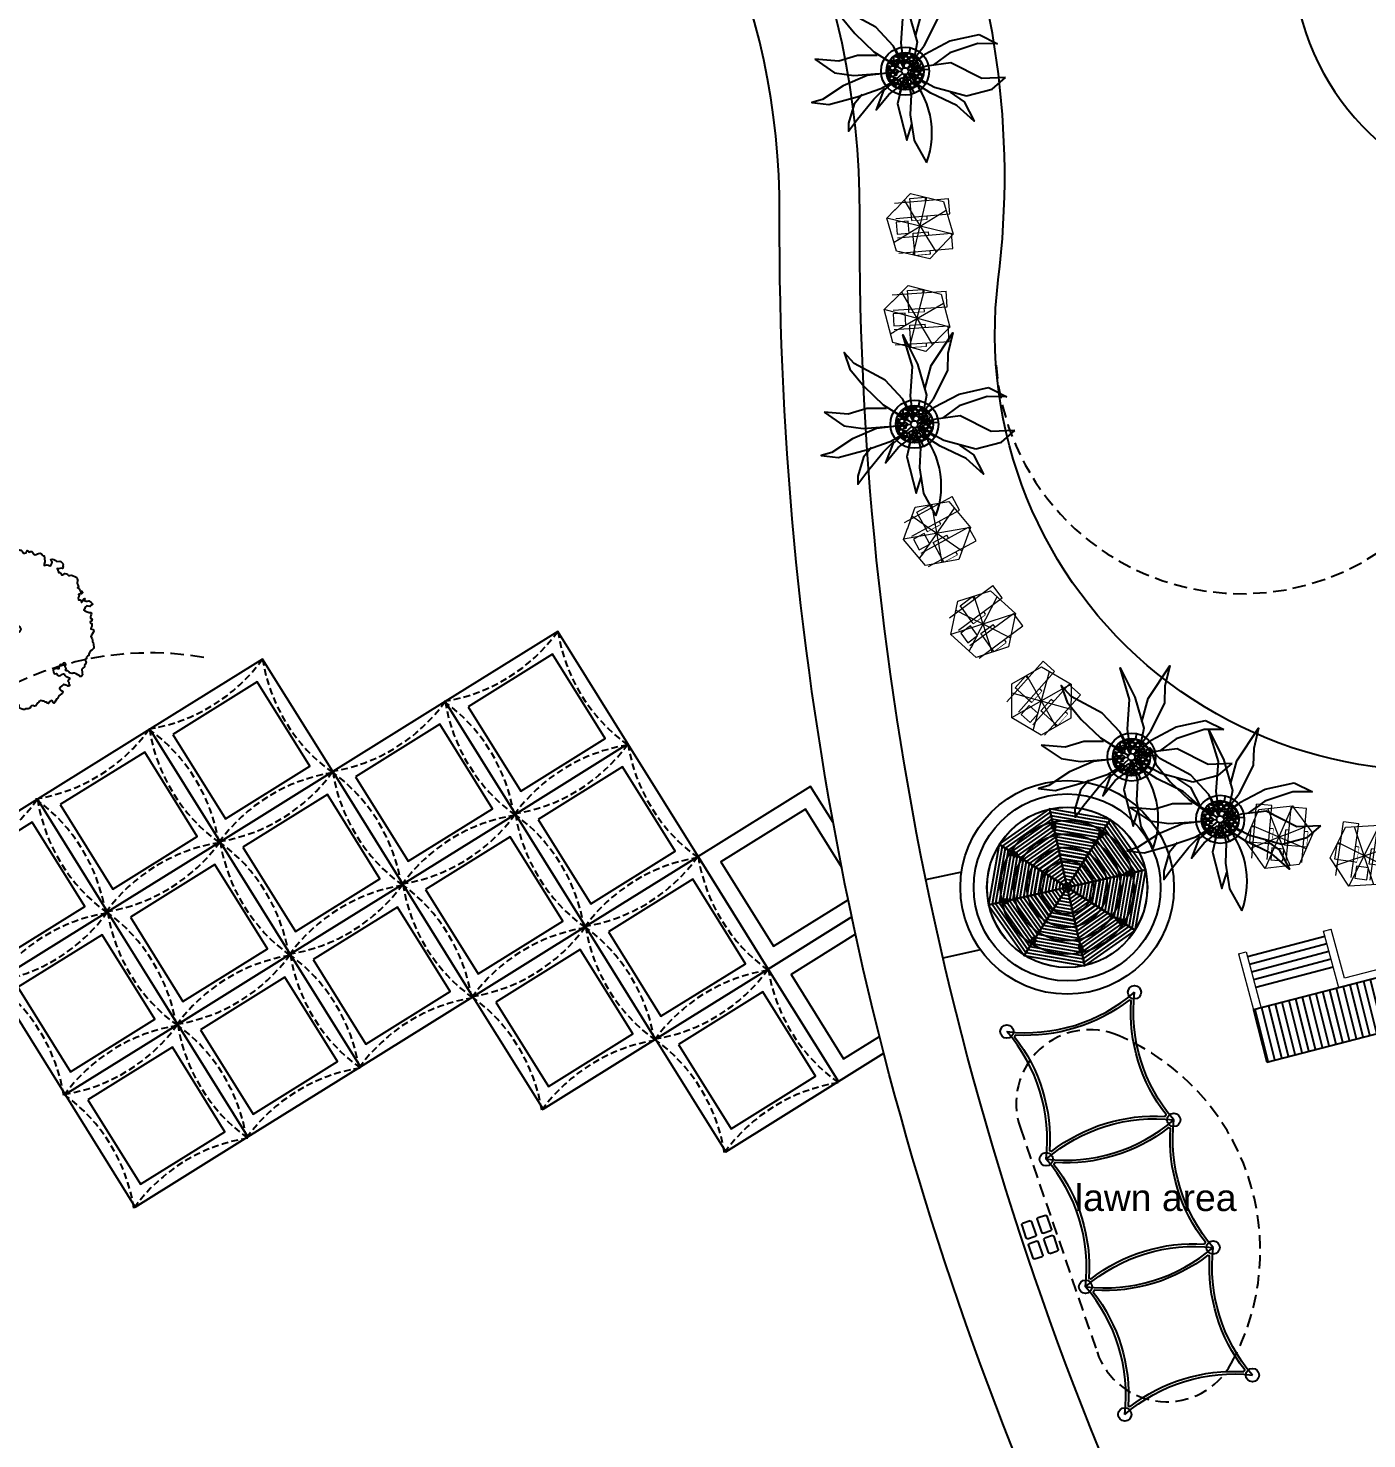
# Model space of a CAD drawing. Extents: x 309418 to 1212698, y 3438380 to 6877191.
# Drawn here: x 606465.2 to 606515.3, y 3438483.1 to 3438535.9 of the extents above; entities that cross this region are included whole.
import ezdxf

# ---------------------------------------------------------------- set-up
doc = ezdxf.new("R2010")
doc.units = 0
doc.header["$MEASUREMENT"] = 0
doc.set_wipeout_variables(frame=1)
doc.linetypes.add('DASHED', pattern=[0.75, 0.5, -0.25])
doc.linetypes.add('HIDDEN', pattern=[0.375, 0.25, -0.125])
for name, color, linetype in [('-A-HATCH', 7, 'Continuous'), ('CR-GL$0$CR-SW', 4, 'Continuous'), ('design', 5, 'Continuous'), ('Draft _ Lines', 20, 'Continuous'), ('DRAFT LINES', 32, 'Continuous'), ('DRAFT-LINES', 10, 'Continuous'), ('HW-LS-XR-Base v1$0$LA-DT-STAIRS', 20, 'Continuous'), ('LA-FLOWERING-TREE', 221, 'Continuous'), ('LA-FURN-PERGOLA-POOL DECK-02', 32, 'Continuous'), ('LA-HARD-PAVE-HATCH-MARBLE-TYPE (PV - MT-BG-01-AN - RA- ∅ - 01)', 227, 'Continuous'), ('LA-HARD-PAVE-HATCH-WOOD-TYPE( PV - WO-DW-01-∅ - ∅-∅ - 04)', 17, 'Continuous'), ('LA-HARD-PAVE-LINE-01', 30, 'Continuous'), ('LA-HARD-PAVE-LINE-STEPPING STONES', 23, 'Continuous'), ('LA-PLNT-PALMS', 251, 'Continuous'), ('LA-PLNT-TREE-TRUNK', 52, 'Continuous'), ('LS-SHADE', 40, 'HIDDEN'), ('text', 7, 'Continuous'), ('Tree-Delonix regia', 71, 'Continuous'), ('X-DK-LANDSCPE BASE$0$LA-WOODEN -ELEV', 45, 'Continuous'), ('X-DK-LANDSCPE BASE$0$LA-WOODEN ELEV2', 29, 'Continuous')]:
    doc.layers.add(name, color=color, linetype=linetype)
for name, color, linetype, lineweight in [('HW-LA-SF-LOUNGE CHAIRS', 215, 'Continuous', 0), ('L-CON-SF-CABANA', 215, 'Continuous', 0), ('LA-HARD-WALL', 71, 'Continuous', 20), ('X-DK-LANDSCPE BASE$0$LA-PLNT-PALM', 102, 'Continuous', 20)]:
    doc.layers.add(name, color=color, linetype=linetype, lineweight=lineweight)
doc.styles.add('Meters Large', font='arial.ttf')

# ---------------------------------------------------------------- blocks, each defined once
blk = doc.blocks.new('midule')
at = {"layer": 'design'}
for points in [[(731975.528, 294582.528), (731975.528, 294586.528)], [(731979.528, 294582.528), (731979.528, 294586.528)]]:
    blk.add_lwpolyline(points, dxfattribs=at)
for points in [[(731979.528, 294586.528), (731975.528, 294586.528), (731975.528, 294582.528), (731979.528, 294582.528)], [(731979.028, 294586.028), (731976.028, 294586.028), (731976.028, 294583.028), (731979.028, 294583.028)]]:
    blk.add_lwpolyline(points, close=True, dxfattribs=at)
blk = doc.blocks.new('X-DK-LANDSCPE BASE$0$aapp')
at = {"color": 30, "true_color": 0xf8991e}
blk.add_circle((0, 0), 3.015, dxfattribs=at)
at = {"layer": 'X-DK-LANDSCPE BASE$0$LA-WOODEN -ELEV', "color": 30, "true_color": 0xf8991e}
for points in [[(1.154, 2.786), (-1.154, 2.786), (-2.786, 1.154), (-2.786, -1.154), (-1.154, -2.786), (1.154, -2.786), (2.786, -1.154), (2.786, 1.154)], [(-0.936, 2.062), (-0.797, 2.12), (-0.854, 2.258), (-0.993, 2.201)], [(0.797, 2.12), (0.935, 2.062), (0.993, 2.201), (0.854, 2.258)], [(0.478, 1.154), (-0.478, 1.154), (-1.154, 0.478), (-1.154, -0.478), (-0.478, -1.154), (0.478, -1.154), (1.153, -0.478), (1.153, 0.478)], [(-2.12, 0.797), (-2.063, 0.935), (-2.201, 0.993), (-2.259, 0.854)], [(2.062, 0.935), (2.12, 0.797), (2.258, 0.854), (2.201, 0.993)], [(-2.063, -0.936), (-2.12, -0.797), (-2.259, -0.854), (-2.201, -0.993)], [(2.12, -0.797), (2.062, -0.936), (2.201, -0.993), (2.258, -0.854)], [(-0.797, -2.12), (-0.936, -2.062), (-0.993, -2.201), (-0.854, -2.258)], [(0.935, -2.062), (0.797, -2.12), (0.854, -2.258), (0.993, -2.201)]]:
    blk.add_lwpolyline(points, close=True, dxfattribs=at)
for points in [[(-0.022, 0.038), (-1.158, 2.782)], [(-0.017, 0.042), (-1.154, 2.786)], [(-0.012, 0.042), (-1.148, 2.786)], [(0.011, 0.042), (1.148, 2.786)], [(0.017, 0.042), (1.154, 2.786)], [(0.021, 0.038), (1.158, 2.782)], [(-0.042, 0.017), (-2.786, 1.154)], [(-0.042, 0.011), (-2.786, 1.148)], [(-0.038, 0.021), (-2.782, 1.158)], [(0.038, 0.021), (2.782, 1.158)], [(0.042, 0.017), (2.786, 1.154)], [(0.042, 0.011), (2.786, 1.148)], [(-0.042, -0.012), (-2.786, -1.148)], [(-0.042, -0.017), (-2.786, -1.154)], [(-0.038, -0.021), (-2.782, -1.158)], [(-0.022, -0.038), (-1.158, -2.782)], [(-0.017, -0.042), (-1.154, -2.786)], [(-0.012, -0.042), (-1.148, -2.786)], [(0.011, -0.042), (1.148, -2.786)], [(0.017, -0.042), (1.154, -2.786)], [(0.021, -0.038), (1.158, -2.782)], [(0.038, -0.021), (2.782, -1.158)], [(0.042, -0.012), (2.786, -1.148)], [(0.042, -0.017), (2.786, -1.154)]]:
    blk.add_lwpolyline(points, dxfattribs=at)
at = {"layer": 'X-DK-LANDSCPE BASE$0$LA-WOODEN ELEV2', "color": 30, "true_color": 0xf8991e}
for points in [[(1.103, 2.662), (-1.103, 2.662), (-2.662, 1.103), (-2.662, -1.103), (-1.103, -2.662), (1.103, -2.662), (2.662, -1.103), (2.662, 1.103)], [(1.051, 2.539), (-1.052, 2.539), (-2.539, 1.052), (-2.539, -1.052), (-1.052, -2.539), (1.051, -2.539), (2.539, -1.052), (2.539, 1.052)], [(1, 2.415), (-1, 2.415), (-2.415, 1), (-2.415, -1), (-1, -2.415), (1, -2.415), (2.415, -1), (2.415, 1)], [(0.949, 2.292), (-0.949, 2.292), (-2.292, 0.949), (-2.292, -0.949), (-0.949, -2.292), (0.949, -2.292), (2.292, -0.949), (2.292, 0.949)], [(0.898, 2.168), (-0.898, 2.168), (-2.168, 0.898), (-2.168, -0.898), (-0.898, -2.168), (0.898, -2.168), (2.168, -0.898), (2.168, 0.898)], [(0.847, 2.045), (-0.847, 2.045), (-2.045, 0.847), (-2.045, -0.847), (-0.847, -2.045), (0.847, -2.045), (2.045, -0.847), (2.045, 0.847)], [(0.796, 1.921), (-0.796, 1.921), (-1.921, 0.796), (-1.921, -0.796), (-0.796, -1.921), (0.796, -1.921), (1.921, -0.796), (1.921, 0.796)], [(0.745, 1.798), (-0.745, 1.798), (-1.798, 0.745), (-1.798, -0.745), (-0.745, -1.798), (0.745, -1.798), (1.797, -0.745), (1.797, 0.745)], [(0.693, 1.674), (-0.693, 1.674), (-1.674, 0.693), (-1.674, -0.693), (-0.693, -1.674), (0.693, -1.674), (1.674, -0.693), (1.674, 0.693)], [(0.642, 1.55), (-0.642, 1.55), (-1.551, 0.642), (-1.551, -0.642), (-0.642, -1.551), (0.642, -1.551), (1.55, -0.642), (1.55, 0.642)], [(0.591, 1.427), (-0.591, 1.427), (-1.427, 0.591), (-1.427, -0.591), (-0.591, -1.427), (0.591, -1.427), (1.427, -0.591), (1.427, 0.591)], [(0.54, 1.303), (-0.54, 1.303), (-1.304, 0.54), (-1.304, -0.54), (-0.54, -1.304), (0.54, -1.304), (1.303, -0.54), (1.303, 0.54)], [(0.489, 1.18), (-0.489, 1.18), (-1.18, 0.489), (-1.18, -0.489), (-0.489, -1.18), (0.489, -1.18), (1.18, -0.489), (1.18, 0.489)], [(0.427, 1.03), (-0.427, 1.03), (-1.03, 0.427), (-1.03, -0.427), (-0.427, -1.03), (0.427, -1.03), (1.03, -0.427), (1.03, 0.427)], [(0.375, 0.906), (-0.376, 0.906), (-0.907, 0.375), (-0.907, -0.376), (-0.376, -0.907), (0.375, -0.907), (0.906, -0.376), (0.906, 0.375)], [(0.324, 0.783), (-0.324, 0.783), (-0.783, 0.324), (-0.783, -0.324), (-0.324, -0.783), (0.324, -0.783), (0.783, -0.324), (0.783, 0.324)], [(0.273, 0.659), (-0.273, 0.659), (-0.66, 0.273), (-0.66, -0.273), (-0.273, -0.659), (0.273, -0.659), (0.659, -0.273), (0.659, 0.273)], [(0.222, 0.536), (-0.222, 0.536), (-0.536, 0.222), (-0.536, -0.222), (-0.222, -0.536), (0.222, -0.536), (0.536, -0.222), (0.536, 0.222)], [(0.171, 0.412), (-0.171, 0.412), (-0.412, 0.171), (-0.412, -0.171), (-0.171, -0.412), (0.171, -0.412), (0.412, -0.171), (0.412, 0.171)], [(0.12, 0.289), (-0.12, 0.289), (-0.289, 0.12), (-0.289, -0.12), (-0.12, -0.289), (0.12, -0.289), (0.289, -0.12), (0.289, 0.12)], [(0.068, 0.165), (-0.069, 0.165), (-0.165, 0.068), (-0.165, -0.069), (-0.069, -0.165), (0.068, -0.165), (0.165, -0.069), (0.165, 0.068)], [(0.017, 0.042), (-0.017, 0.042), (-0.042, 0.017), (-0.042, -0.017), (-0.017, -0.042), (0.017, -0.042), (0.042, -0.017), (0.042, 0.017)]]:
    blk.add_lwpolyline(points, close=True, dxfattribs=at)
blk = doc.blocks.new('Delonix regia')
at = {"linetype": 'Continuous'}
blk.add_lwpolyline([(2.746, -0.535), (2.736, -0.575), (2.722, -0.616), (2.664, -0.605), (2.668, -0.648), (2.68, -0.697), (2.659, -0.734), (2.623, -0.79), (2.679, -0.804), (2.666, -0.866), (2.599, -0.87), (2.571, -0.833), (2.505, -0.801), (2.5, -0.85), (2.456, -0.861), (2.399, -0.882), (2.358, -0.933), (2.388, -0.966), (2.392, -1.03), (2.362, -1.086), (2.408, -1.09), (2.458, -1.056), (2.512, -1.06), (2.55, -1.08), (2.55, -1.08), (2.55, -1.08), (2.486, -1.111), (2.507, -1.185), (2.541, -1.221), (2.585, -1.246), (2.588, -1.292), (2.596, -1.351), (2.604, -1.444), (2.555, -1.441), (2.514, -1.423), (2.467, -1.426), (2.422, -1.361), (2.392, -1.317), (2.321, -1.31), (2.249, -1.337), (2.204, -1.346), (2.208, -1.393), (2.239, -1.477), (2.272, -1.547), (2.302, -1.59), (2.312, -1.635), (2.27, -1.65), (2.232, -1.678), (2.186, -1.702), (2.151, -1.736), (2.166, -1.812), (2.1, -1.837), (2.038, -1.819), (2.019, -1.86), (2.035, -1.902), (1.996, -1.944), (1.958, -1.972), (1.91, -1.99), (1.87, -2.012), (1.902, -2.096), (1.885, -2.143), (1.825, -2.166), (1.71, -2.188), (1.662, -2.206), (1.629, -2.3), (1.596, -2.34), (1.56, -2.374), (1.55, -2.419), (1.503, -2.477), (1.425, -2.561), (1.385, -2.583), (1.299, -2.574), (1.226, -2.56), (1.175, -2.572), (1.118, -2.601), (1.074, -2.631), (1.024, -2.608), (0.972, -2.614), (0.928, -2.644), (0.877, -2.635), (0.846, -2.681), (0.827, -2.722), (0.737, -2.756), (0.695, -2.772), (0.652, -2.802), (0.576, -2.782), (0.529, -2.786), (0.431, -2.891), (0.385, -2.949), (0.34, -2.959), (0.295, -2.948), (0.268, -2.911), (0.284, -2.864), (0.274, -2.819), (0.248, -2.747), (0.225, -2.687), (0.197, -2.649), (0.156, -2.631), (0.132, -2.585), (0.108, -2.539), (0.119, -2.494), (0.127, -2.443), (0.093, -2.407), (0.09, -2.361), (0.132, -2.345), (0.149, -2.298), (0.191, -2.248), (0.24, -2.23), (0.264, -2.186), (0.236, -2.128), (0.181, -2.128), (0.134, -2.112), (0.106, -2.074), (0.054, -2.08), (-0.004, -2.109), (-0.04, -2.142), (-0.077, -2.115), (-0.112, -2.06), (-0.176, -2.015), (-0.231, -2.015), (-0.275, -2.08), (-0.292, -2.127), (-0.282, -2.171), (-0.237, -2.202), (-0.255, -2.243), (-0.236, -2.332), (-0.193, -2.357), (-0.147, -2.367), (-0.102, -2.378), (-0.061, -2.397), (-0.058, -2.443), (-0.068, -2.488), (-0.076, -2.539), (-0.055, -2.579), (-0.043, -2.629), (-0.027, -2.672), (-0.063, -2.705), (-0.108, -2.695), (-0.158, -2.707), (-0.169, -2.752), (-0.196, -2.789), (-0.214, -2.83), (-0.25, -2.864), (-0.291, -2.845), (-0.295, -2.799), (-0.319, -2.753), (-0.334, -2.711), (-0.346, -2.661), (-0.393, -2.664), (-0.442, -2.662), (-0.532, -2.641), (-0.58, -2.659), (-0.585, -2.756), (-0.574, -2.821), (-0.63, -2.855), (-0.732, -2.839), (-0.793, -2.82), (-0.837, -2.85), (-0.881, -2.86), (-0.929, -2.844), (-1.068, -2.875), (-1.12, -2.881), (-1.124, -2.834), (-1.099, -2.791), (-1.122, -2.731), (-1.179, -2.725), (-1.272, -2.732), (-1.287, -2.69), (-1.279, -2.639), (-1.313, -2.603), (-1.31, -2.555), (-1.344, -2.519), (-1.36, -2.477), (-1.382, -2.437), (-1.427, -2.427), (-1.471, -2.436), (-1.524, -2.422), (-1.601, -2.437), (-1.651, -2.449), (-1.691, -2.416), (-1.695, -2.369), (-1.764, -2.326), (-1.764, -2.326), (-1.808, -2.312), (-1.842, -2.34), (-1.892, -2.329), (-1.931, -2.305), (-1.966, -2.273), (-1.994, -2.238), (-2.044, -2.226), (-2.072, -2.191), (-2.089, -2.145), (-2.112, -2.085), (-2.136, -2.019), (-2.092, -1.995), (-2.057, -1.967), (-2.079, -1.929), (-2.092, -1.874), (-2.071, -1.828), (-2.048, -1.789), (-2.098, -1.777), (-2.108, -1.728), (-2.099, -1.672), (-2.182, -1.673), (-2.205, -1.712), (-2.226, -1.757), (-2.187, -1.864), (-2.201, -1.907), (-2.246, -1.886), (-2.281, -1.853), (-2.323, -1.824), (-2.373, -1.789), (-2.415, -1.699), (-2.436, -1.662), (-2.479, -1.647), (-2.511, -1.561), (-2.531, -1.508), (-2.588, -1.499), (-2.628, -1.431), (-2.645, -1.346), (-2.663, -1.277), (-2.68, -1.231), (-2.745, -1.179), (-2.773, -1.144), (-2.774, -1.1), (-2.759, -1.018), (-2.776, -0.934), (-2.777, -0.889), (-2.808, -0.847), (-2.828, -0.794), (-2.852, -0.728), (-2.861, -0.685), (-2.849, -0.636), (-2.807, -0.605), (-2.765, -0.597), (-2.724, -0.627), (-2.685, -0.65), (-2.639, -0.671), (-2.594, -0.692), (-2.585, -0.734), (-2.567, -0.803), (-2.559, -0.845), (-2.512, -0.85), (-2.466, -0.871), (-2.441, -0.937), (-2.397, -0.996), (-2.354, -0.988), (-2.336, -0.936), (-2.366, -0.856), (-2.385, -0.803), (-2.371, -0.76), (-2.375, -0.709), (-2.399, -0.665), (-2.434, -0.632), (-2.465, -0.591), (-2.51, -0.57), (-2.537, -0.519), (-2.582, -0.498), (-2.611, -0.464), (-2.558, -0.421), (-2.507, -0.395), (-2.484, -0.356), (-2.507, -0.274), (-2.545, -0.212), (-2.573, -0.178), (-2.539, -0.149), (-2.556, -0.103), (-2.551, -0.056), (-2.552, -0.011), (-2.602, 0.001), (-2.656, 0.003), (-2.686, -0.038), (-2.733, -0.033), (-2.767, -0.083), (-2.788, -0.129), (-2.846, -0.136), (-2.889, -0.061), (-2.924, -0.028), (-2.98, 0.019), (-3.016, 0.096), (-3.039, 0.178), (-2.996, 0.225), (-2.908, 0.273), (-2.844, 0.304), (-2.832, 0.354), (-2.864, 0.418), (-2.903, 0.441), (-2.888, 0.484), (-2.865, 0.523), (-2.882, 0.569), (-2.882, 0.569), (-2.865, 0.616), (-2.877, 0.66), (-2.893, 0.702), (-2.854, 0.725), (-2.806, 0.726), (-2.782, 0.674), (-2.761, 0.629), (-2.698, 0.683), (-2.656, 0.699), (-2.634, 0.755), (-2.635, 0.807), (-2.674, 0.827), (-2.698, 0.905), (-2.69, 0.952), (-2.699, 1.001), (-2.729, 1.046), (-2.749, 1.1), (-2.765, 1.155), (-2.755, 1.22), (-2.691, 1.261), (-2.651, 1.246), (-2.601, 1.229), (-2.537, 1.244), (-2.493, 1.265), (-2.484, 1.312), (-2.502, 1.384), (-2.523, 1.428), (-2.54, 1.474), (-2.536, 1.545), (-2.484, 1.582), (-2.441, 1.572), (-2.396, 1.567), (-2.35, 1.571), (-2.336, 1.524), (-2.327, 1.475), (-2.313, 1.428), (-2.294, 1.387), (-2.215, 1.434), (-2.172, 1.459), (-2.143, 1.404), (-2.084, 1.479), (-2.097, 1.526), (-2.188, 1.536), (-2.232, 1.55), (-2.218, 1.616), (-2.27, 1.662), (-2.295, 1.705), (-2.297, 1.757), (-2.277, 1.799), (-2.236, 1.827), (-2.222, 1.907), (-2.236, 1.98), (-2.17, 1.978), (-2.117, 1.929), (-2.079, 1.899), (-2.018, 1.944), (-2.022, 2.003), (-1.982, 2.035), (-1.991, 2.084), (-2.011, 2.125), (-2.041, 2.157), (-1.986, 2.174), (-1.937, 2.183), (-1.898, 2.206), (-1.829, 2.232), (-1.785, 2.209), (-1.78, 2.159), (-1.701, 2.171), (-1.661, 2.155), (-1.614, 2.182), (-1.613, 2.225), (-1.642, 2.258), (-1.642, 2.258), (-1.667, 2.295), (-1.655, 2.339), (-1.596, 2.406), (-1.544, 2.42), (-1.5, 2.436), (-1.475, 2.491), (-1.461, 2.575), (-1.451, 2.624), (-1.402, 2.659), (-1.358, 2.647), (-1.315, 2.652), (-1.269, 2.652), (-1.222, 2.647), (-1.217, 2.604), (-1.229, 2.56), (-1.182, 2.555), (-1.157, 2.519), (-1.077, 2.56), (-1.077, 2.605), (-1.067, 2.654), (-1.067, 2.699), (-1.019, 2.768), (-0.941, 2.803), (-0.896, 2.803), (-0.863, 2.866), (-0.848, 2.917), (-0.779, 2.943), (-0.727, 2.956), (-0.709, 2.906), (-0.746, 2.825), (-0.741, 2.781), (-0.746, 2.734), (-0.777, 2.666), (-0.801, 2.623), (-0.774, 2.566), (-0.729, 2.566), (-0.689, 2.535), (-0.624, 2.559), (-0.609, 2.61), (-0.639, 2.644), (-0.606, 2.691), (-0.559, 2.702), (-0.529, 2.742), (-0.552, 2.79), (-0.606, 2.798), (-0.613, 2.846), (-0.642, 2.88), (-0.589, 2.934), (-0.538, 2.948), (-0.47, 2.979), (-0.434, 3.003), (-0.379, 3.007), (-0.338, 2.988), (-0.297, 2.97), (-0.202, 2.988), (-0.133, 3.014), (-0.083, 3.032), (-0.03, 3.041), (0.02, 3.014), (0.061, 2.996), (0.072, 2.949), (0.007, 2.913), (-0.043, 2.895), (0.009, 2.892), (0.054, 2.908), (0.075, 2.866), (0.141, 2.856), (0.19, 2.846), (0.224, 2.876), (0.194, 2.91), (0.237, 2.948), (0.281, 2.92), (0.326, 2.846), (0.425, 2.883), (0.475, 2.885), (0.52, 2.856), (0.596, 2.879), (0.664, 2.91), (0.711, 2.933), (0.76, 2.94), (0.792, 2.867), (0.777, 2.817), (0.865, 2.838), (0.943, 2.873), (0.999, 2.905), (1.042, 2.91), (1.084, 2.858), (1.101, 2.813), (1.084, 2.767), (1.062, 2.72), (1.108, 2.703), (1.151, 2.679), (1.209, 2.706), (1.251, 2.728), (1.268, 2.683), (1.303, 2.651), (1.327, 2.615), (1.327, 2.615), (1.357, 2.583), (1.398, 2.554), (1.447, 2.564), (1.496, 2.553), (1.491, 2.506), (1.456, 2.478), (1.491, 2.385), (1.477, 2.342), (1.433, 2.318), (1.443, 2.232), (1.44, 2.178), (1.475, 2.146), (1.538, 2.139), (1.583, 2.118), (1.611, 2.084), (1.655, 2.107), (1.637, 2.176), (1.617, 2.229), (1.629, 2.278), (1.661, 2.313), (1.704, 2.299), (1.738, 2.267), (1.788, 2.255), (1.823, 2.283), (1.883, 2.283), (1.923, 2.237), (1.957, 2.145), (1.981, 2.101), (2.028, 2.096), (2.078, 2.084), (2.119, 2.055), (2.163, 2.056), (2.206, 2.042), (2.226, 1.989), (2.246, 1.936), (2.274, 1.902), (2.278, 1.85), (2.257, 1.805), (2.252, 1.758), (2.287, 1.726), (2.325, 1.703), (2.372, 1.72), (2.416, 1.721), (2.434, 1.675), (2.419, 1.632), (2.471, 1.614), (2.506, 1.582), (2.508, 1.537), (2.479, 1.451), (2.497, 1.405), (2.538, 1.375), (2.583, 1.355), (2.626, 1.341), (2.67, 1.304), (2.683, 1.249), (2.671, 1.199), (2.673, 1.155), (2.701, 1.12), (2.643, 1.053), (2.544, 0.956), (2.469, 0.913), (2.435, 0.885), (2.476, 0.855), (2.517, 0.826), (2.548, 0.762), (2.566, 0.716), (2.604, 0.692), (2.684, 0.722), (2.732, 0.755), (2.734, 0.809), (2.766, 0.843), (2.812, 0.823), (2.843, 0.759), (2.866, 0.677), (2.861, 0.63), (2.942, 0.555), (2.97, 0.52), (2.958, 0.41), (2.935, 0.372), (2.891, 0.348), (2.859, 0.313), (2.812, 0.296), (2.786, 0.346), (2.745, 0.376), (2.7, 0.397), (2.676, 0.441), (2.651, 0.386), (2.637, 0.343), (2.602, 0.315), (2.626, 0.271), (2.63, 0.22), (2.612, 0.168), (2.646, 0.136), (2.689, 0.122), (2.739, 0.11), (2.77, 0.047), (2.771, 0.002), (2.766, -0.045), (2.803, -0.084), (2.849, -0.105), (2.869, -0.157), (2.913, -0.276), (2.93, -0.323), (2.9, -0.364), (2.886, -0.407), (2.845, -0.437), (2.799, -0.455), (2.766, -0.489)], close=True, dxfattribs=at)
blk.add_circle((0, 0), 0.122, dxfattribs=at)
blk = doc.blocks.new('tent kids')
at = {"layer": 'LA-FURN-PERGOLA-POOL DECK-02'}
for points in [[(731928.762, 294594.628, 0.209883), (731928.762, 294599.628, -0.83868)], [(731933.762, 294599.628, -0.209883), (731928.762, 294599.628, 0.83868)], [(731933.762, 294594.628, -0.209883), (731933.762, 294599.628, 0.83868)], [(731933.762, 294594.628, 0.209883), (731928.762, 294594.628, -0.83868)]]:
    blk.add_lwpolyline(points, format="xyb", dxfattribs=at)
blk.add_lwpolyline([(731933.543, 294599.355, -0.05443), (731933.489, 294599.409, -0.182094), (731929.035, 294599.409, -0.05443), (731928.981, 294599.355, -0.182094), (731928.981, 294594.901, -0.05443), (731929.035, 294594.847, -0.182094), (731933.489, 294594.847, -0.05443), (731933.543, 294594.901, -0.182094)], format="xyb", close=True, dxfattribs=at)
for centre in [(731928.762, 294599.628), (731933.762, 294599.628), (731928.762, 294594.628), (731933.762, 294594.628)]:
    blk.add_circle(centre, 0.25, dxfattribs=at)
blk = doc.blocks.new('B-LS-STEPPING STONE')
at = {"layer": 'LA-HARD-PAVE-LINE-STEPPING STONES', "extrusion": (-6.99847e-06, -1.63368e-06, 1)}
for p, q in [((-0.2, 0.05, 0), (-0.2, 0.55, 0)), ((-0.15, 0.6, 0), (0.15, 0.6, 0)), ((0.2, 0.55, 0), (0.2, 0.05, 0)), ((0.15, 0, 0), (-0.15, 0, 0)), ((-0.2, -0.75, 0), (-0.2, -0.25, 0)), ((-0.15, -0.2, 0), (0.15, -0.2, 0)), ((0.2, -0.25, 0), (0.2, -0.75, 0)), ((0.15, -0.8, 0), (-0.15, -0.8, 0))]:
    blk.add_line(p, q, dxfattribs=at)
for centre, start, end in [((-0.15, 0.55, 0), 90, 180), ((0.15, 0.55, 0), 0, 90), ((-0.15, 0.05, 0), 180, 270), ((0.15, 0.05, 0), 270, 0), ((-0.15, -0.25, 0), 90, 180), ((0.15, -0.25, 0), 0, 90), ((-0.15, -0.75, 0), 180, 270), ((0.15, -0.75, 0), 270, 0)]:
    blk.add_arc(centre, 0.05, start, end, dxfattribs=at)
blk = doc.blocks.new('*U288')
at = {"layer": 'LA-HARD-PAVE-LINE-STEPPING STONES', "extrusion": (4.37504e-06, -5.27321e-06, 1), "xscale": -1, "rotation": 90.00000000132182}
for p in [(-0.116, 1.015, 0), (-0.1, 0.4, 0)]:
    blk.add_blockref('B-LS-STEPPING STONE', p, dxfattribs=at)
blk = doc.blocks.new('Lounge 1')
at = {"lineweight": 13, "extrusion": (0, 0, -1)}
blk.add_line((0.411, 1.439), (0.411, 0.859), dxfattribs=at)
blk.add_wipeout([(0.29, 0.859), (0.29, 0), (-0.29, 0), (-0.29, 0.859), (-0.411, 0.859), (-0.411, 1.439), (-0.29, 1.439), (-0.29, 2.03), (0.29, 2.03), (0.29, 1.439), (0.411, 1.439), (0.411, 0.859)])
at = {"extrusion": (0, 0, -1)}
for p, q in [((-0.29, 2.03), (-0.29, 0)), ((0.29, 2.03), (0.29, 0)), ((0.29, 0), (-0.29, 0))]:
    blk.add_line(p, q, dxfattribs=at)
at = {"lineweight": 13, "extrusion": (0, 0, -1)}
for p, q in [((-0.29, 1.439), (-0.411, 1.439)), ((-0.411, 1.439), (-0.411, 0.859)), ((0.411, 1.439), (0.29, 1.439)), ((-0.29, 0.859), (-0.411, 0.859)), ((0.411, 0.859), (0.29, 0.859))]:
    blk.add_line(p, q, dxfattribs=at)
blk.add_lwpolyline([(0.29, 1.439), (-0.29, 1.439)])
blk = doc.blocks.new('umbrella')
blk.add_lwpolyline([(-0.328, 1.236), (-1.23, 0.331), (-0.897, -0.902), (0.338, -1.231), (1.239, -0.326), (0.907, 0.907)], close=True)
for points in [[(0.329, -1.229), (-0.331, 1.235)], [(1.074, 0.287), (-1.064, -0.282)]]:
    blk.add_lwpolyline(points)
at = {"layer": 'L-CON-SF-CABANA', "extrusion": (0, 0, -1)}
for p, q in [((-0.987, 0.575), (0.996, -0.57)), ((0.575, 0.995), (-0.571, -0.989))]:
    blk.add_line(p, q, dxfattribs=at)
blk = doc.blocks.new('LA-SIDE TABLE-0')
at = {"layer": 'HW-LA-SF-LOUNGE CHAIRS'}
blk.add_lwpolyline([(-0.161, 0.157), (0.161, -0.157), (-0.153, -0.479), (-0.475, -0.166)], close=True, dxfattribs=at)
blk = doc.blocks.new('*U329')
at = {"layer": 'HW-LA-SF-LOUNGE CHAIRS', "rotation": 17.58209888604952}
blk.add_blockref('Lounge 1', (0.971, -0.905), dxfattribs=at)
blk.add_blockref('Lounge 1', (-0.269, -1.297), dxfattribs=at)
at = {"rotation": 61.79237072518769}
blk.add_blockref('LA-SIDE TABLE-0', (-0.262, 0.834), dxfattribs=at)
at = {"layer": 'HW-LA-SF-LOUNGE CHAIRS', "rotation": 21.09109216386862}
blk.add_blockref('umbrella', (0.004, -0.005), dxfattribs=at)
blk = doc.blocks.new('*U328')
at = {"layer": 'HW-LA-SF-LOUNGE CHAIRS', "rotation": 19.00196620959803}
blk.add_blockref('Lounge 1', (0.993, -0.88), dxfattribs=at)
blk.add_blockref('Lounge 1', (-0.236, -1.304), dxfattribs=at)
at = {"rotation": 63.2122380487362}
blk.add_blockref('LA-SIDE TABLE-0', (-0.283, 0.828), dxfattribs=at)
at = {"layer": 'HW-LA-SF-LOUNGE CHAIRS', "rotation": 22.51095948741713}
blk.add_blockref('umbrella', (0.004, -0.005), dxfattribs=at)
blk = doc.blocks.new('*U327')
at = {"layer": 'HW-LA-SF-LOUNGE CHAIRS', "rotation": 354.0974158058926}
for p in [(-0.763, -1.083), (0.53, -1.216)]:
    blk.add_blockref('Lounge 1', p, dxfattribs=at)
at = {"rotation": 38.3076876450308}
blk.add_blockref('LA-SIDE TABLE-0', (0.092, 0.87), dxfattribs=at)
at = {"layer": 'HW-LA-SF-LOUNGE CHAIRS', "rotation": 357.6064090837117}
blk.add_blockref('umbrella', (0.001, -0.006), dxfattribs=at)
blk = doc.blocks.new('*U326')
at = {"layer": 'HW-LA-SF-LOUNGE CHAIRS', "rotation": 346.2095062320824}
blk.add_blockref('Lounge 1', (0.358, -1.278), dxfattribs=at)
blk.add_blockref('Lounge 1', (-0.905, -0.968), dxfattribs=at)
at = {"rotation": 30.4197780712206}
blk.add_blockref('LA-SIDE TABLE-0', (0.21, 0.849), dxfattribs=at)
at = {"layer": 'HW-LA-SF-LOUNGE CHAIRS', "rotation": 349.7184995099015}
blk.add_blockref('umbrella', (0.001, -0.006), dxfattribs=at)
blk = doc.blocks.new('*U325')
at = {"layer": 'HW-LA-SF-LOUNGE CHAIRS', "rotation": 334.4594442021597}
blk.add_blockref('Lounge 1', (0.09, -1.324), dxfattribs=at)
blk.add_blockref('Lounge 1', (-1.083, -0.763), dxfattribs=at)
at = {"rotation": 18.66971604129787}
blk.add_blockref('LA-SIDE TABLE-0', (0.379, 0.788), dxfattribs=at)
at = {"layer": 'HW-LA-SF-LOUNGE CHAIRS', "rotation": 337.9684374799788}
blk.add_blockref('umbrella', (-0.001, -0.006), dxfattribs=at)
blk = doc.blocks.new('*U324')
at = {"layer": 'HW-LA-SF-LOUNGE CHAIRS', "rotation": 297.7241394932188}
blk.add_blockref('Lounge 1', (-0.72, -1.115), dxfattribs=at)
blk.add_blockref('Lounge 1', (-1.324, 0.036), dxfattribs=at)
at = {"rotation": 341.934411332357}
blk.add_blockref('LA-SIDE TABLE-0', (0.775, 0.405), dxfattribs=at)
at = {"layer": 'HW-LA-SF-LOUNGE CHAIRS', "rotation": 301.2331327710379}
blk.add_blockref('umbrella', (-0.004, -0.005), dxfattribs=at)
blk = doc.blocks.new('*U323')
at = {"layer": 'HW-LA-SF-LOUNGE CHAIRS', "rotation": 300.714840837283}
blk.add_blockref('Lounge 1', (-0.66, -1.151), dxfattribs=at)
blk.add_blockref('Lounge 1', (-1.324, -0.033), dxfattribs=at)
at = {"rotation": 344.9251126764211}
blk.add_blockref('LA-SIDE TABLE-0', (0.753, 0.445), dxfattribs=at)
at = {"layer": 'HW-LA-SF-LOUNGE CHAIRS', "rotation": 304.2238341151021}
blk.add_blockref('umbrella', (-0.004, -0.005), dxfattribs=at)
blk = doc.blocks.new('GH-B-LA-HD-FURN-Tree-Pit-140-C2')
blk.add_wipeout([(-0.285, 0.639), (-0.331, 0.617), (-0.371, 0.593), (-0.464, 0.524), (-0.509, 0.48), (-0.547, 0.437), (-0.566, 0.411), (-0.593, 0.373), (-0.614, 0.337), (-0.643, 0.276), (-0.665, 0.22), (-0.683, 0.154), (-0.692, 0.107), (-0.698, 0.047), (-0.7, 0.008), (-0.7, -0.016), (-0.696, -0.075), (-0.684, -0.149), (-0.657, -0.241), (-0.632, -0.301), (-0.605, -0.352), (-0.578, -0.395), (-0.516, -0.473), (-0.43, -0.552), (-0.377, -0.59), (-0.308, -0.629), (-0.192, -0.673), (-0.137, -0.686), (-0.026, -0.7), (0.028, -0.699), (0.16, -0.681), (0.232, -0.66), (0.287, -0.638), (0.411, -0.567), (0.473, -0.516), (0.517, -0.472), (0.565, -0.413), (0.608, -0.346), (0.66, -0.234), (0.679, -0.17), (0.695, -0.08), (0.699, 0.027), (0.674, 0.189), (0.649, 0.262), (0.618, 0.329), (0.576, 0.398), (0.529, 0.458), (0.47, 0.518), (0.414, 0.565), (0.336, 0.614), (0.277, 0.643), (0.234, 0.66), (0.176, 0.677), (0.135, 0.687), (0.1, 0.693), (0.045, 0.699), (0.004, 0.7), (-0.03, 0.699), (-0.071, 0.696), (-0.096, 0.693), (-0.124, 0.689), (-0.195, 0.672)])
at = {"linetype": 'Continuous', "ltscale": 7}
blk.add_circle((0, 0), 0.7, dxfattribs=at)
for centre, radius in [((0, 0), 0.7), ((-0.345, 0.538, 0), 0.0489), ((-0.239, 0.566, 0), 0.0312), ((-0.106, 0.624, 0), 0.0312), ((-0.067, 0.526, 0), 0.0489), ((0.025, 0.561, 0), 0.0312), ((0.091, 0.494, 0), 0.0489), ((0.247, 0.56, 0), 0.0312), ((0.328, 0.519, 0), 0.0489), ((-0.592, 0.009, 0), 0.0312), ((-0.526, 0.216, 0), 0.0751), ((-0.542, 0.345, 0), 0.0312), ((-0.482, 0.387, 0), 0.0312), ((-0.442, 0.118, 0), 0.0312), ((-0.432, -0.011, 0), 0.0312), ((-0.385, 0.277, 0), 0.0744), ((-0.38, 0.429, 0), 0.0489), ((-0.319, 0.363, 0), 0.0312), ((-0.319, 0.189, 0), 0.0312), ((-0.223, 0.255, 0), 0.0751), ((-0.203, 0.436, 0), 0.0864), ((-0.046, 0.394, 0), 0.0751), ((0.075, 0.397, 0), 0.0312), ((0.163, 0.33, 0), 0.0312), ((0.221, 0.245, 0), 0.0744), ((0.226, 0.418, 0), 0.0751), ((0.336, -0.05, 0), 0.0744), ((0.314, 0.186, 0), 0.0312), ((0.342, 0.102, 0), 0.0489), ((0.39, 0.277, 0), 0.0744), ((0.396, 0.429, 0), 0.0489), ((0.498, 0.095, 0), 0.0751), ((0.498, -0.073, 0), 0.0751), ((0.48, 0.346, 0), 0.0312), ((0.553, 0.255, 0), 0.0751), ((0.602, 0.143, 0), 0.0312), ((-0.664, -0.034, 0), 0.0312), ((-0.602, -0.135, 0), 0.0744), ((-0.523, -0.055, 0), 0.0312), ((-0.508, -0.414, 0), 0.0312), ((-0.505, -0.182, 0), 0.0312), ((-0.43, -0.174, 0), 0.0312), ((-0.406, -0.372, 0), 0.0489), ((-0.386, -0.273, 0), 0.0489), ((-0.327, -0.118, 0), 0.0744), ((-0.345, -0.437, 0), 0.0312), ((-0.285, -0.24, 0), 0.0489), ((-0.249, -0.546, 0), 0.0751), ((-0.229, -0.365, 0), 0.0864), ((-0.214, -0.155, 0), 0.0312), ((-0.144, -0.505, 0), 0.0312), ((-0.11, -0.277, 0), 0.0489), ((-0.086, -0.557, 0), 0.0489), ((0.043, -0.574, 0), 0.0751), ((0.028, -0.318, 0), 0.0489), ((0.011, -0.474, 0), 0.0312), ((0.049, -0.404, 0), 0.0312), ((0.112, -0.242, 0), 0.0489), ((0.195, -0.556, 0), 0.0744), ((0.2, -0.382, 0), 0.0751), ((0.184, -0.17, 0), 0.0312), ((0.211, -0.253, 0), 0.0489), ((0.255, -0.157, 0), 0.0312), ((0.274, -0.477, 0), 0.0312), ((0.346, -0.263, 0), 0.0489), ((0.37, -0.372, 0), 0.0489), ((0.384, -0.154, 0), 0.0312), ((0.454, -0.455, 0), 0.0312), ((0.456, -0.261, 0), 0.0312), ((0.521, -0.179, 0), 0.0312), ((-0.175, -0.631, 0), 0.0312), ((0.01, -0.669, 0), 0.0312)]:
    blk.add_circle(centre, radius)
for centre, radius, start, end in [((-0.141, 0.712, 0), 0.0489, 225.1336, 337.319), ((0.053, 0.676, 0), 0.0744, 161.2962, 9.7321), ((0.228, 0.639, 0), 0.0312, 117.3619, 23.3792), ((-0.738, 0.073, 0), 0.0751, 300.57, 48.1319), ((-0.667, 0.152, 0), 0.0312, 228.2509, 106.0031), ((-0.703, 0.259, 0), 0.0489, 338.9516, 340.5973), ((-0.617, 0.292, 0), 0.0312, 212.387, 96.9329), ((-0.532, 0.493, 0), 0.0744, 249.8969, 24.4462), ((0.491, 0.534, 0), 0.0312, 191.312, 263.5273), ((0.572, 0.436, 0), 0.0864, 143.8673, 290.7577), ((0.676, 0.067, 0), 0.0751, 82.3722, 288.9673), ((-0.683, -0.259, 0), 0.0489, 330.5544, 70.9052), ((-0.558, -0.308, 0), 0.0744, 243.0468, 174.7374), ((-0.568, -0.456, 0), 0.0312, 13.6332, 63.9215), ((-0.411, -0.524, 0), 0.0744, 297.5976, 166.1329), ((0.364, -0.524, 0), 0.0744, 340.2974, 269.335), ((0.527, -0.546, 0), 0.0751, 97.2335, 170.6742), ((0.547, -0.365, 0), 0.0864, 29.6959, 262.8687), ((0.661, -0.083, 0), 0.0489, 40.7628, 304.861), ((0.672, -0.262, 0), 0.0489, 95.6985, 221.7485), ((0.664, -0.168, 0), 0.0312, 47.4763, 284.0739), ((0.73, -0.03, 0), 0.0312, 164.2255, 190.993), ((-0.345, -0.612, 0), 0.0312, 335.7961, 145.3358), ((-0.126, -0.734, 0), 0.0751, 29.1719, 131.3472), ((0.145, -0.71, 0), 0.0751, 33.568, 169.5874)]:
    blk.add_arc(centre, radius, start, end)
blk = doc.blocks.new('P200')
blk.add_lwpolyline([(0, -0.1), (0, 0.1)])
blk = doc.blocks.new('COARSE GRAVEL')
blk.add_wipeout([(0.677, 0.593), (0.693, 0.574), (0.693, 0.574), (0.73, 0.527), (0.758, 0.485), (0.793, 0.425), (0.81, 0.393), (0.831, 0.346), (0.85, 0.297), (0.867, 0.242), (0.883, 0.174), (0.894, 0.105), (0.899, 0.041), (0.9, -0.016), (0.898, -0.066), (0.892, -0.123), (0.88, -0.186), (0.867, -0.24), (0.848, -0.301), (0.82, -0.372), (0.79, -0.431), (0.757, -0.487), (0.72, -0.54), (0.681, -0.589), (0.641, -0.632), (0.605, -0.666), (0.579, -0.689), (0.53, -0.728), (0.477, -0.763), (0.444, -0.783), (0.404, -0.804), (0.374, -0.819), (0.305, -0.847), (0.25, -0.865), (0.153, -0.887), (0.088, -0.896), (0.02, -0.9), (-0.062, -0.898), (-0.179, -0.882), (-0.241, -0.867), (-0.295, -0.85), (-0.358, -0.826), (-0.43, -0.791), (-0.464, -0.771), (-0.526, -0.731), (-0.571, -0.696), (-0.616, -0.656), (-0.68, -0.59), (-0.714, -0.548), (-0.748, -0.5), (-0.791, -0.43), (-0.832, -0.343), (-0.866, -0.245), (-0.889, -0.14), (-0.899, -0.041), (-0.897, 0.077), (-0.881, 0.186), (-0.856, 0.277), (-0.839, 0.326), (-0.811, 0.39), (-0.778, 0.452), (-0.742, 0.509), (-0.702, 0.563), (-0.651, 0.621), (-0.592, 0.678), (-0.491, 0.754), (-0.4, 0.806), (-0.329, 0.838), (-0.192, 0.879), (-0.105, 0.894), (0.013, 0.9), (0.085, 0.896), (0.203, 0.877), (0.251, 0.864), (0.353, 0.828), (0.407, 0.803), (0.424, 0.794), (0.47, 0.768), (0.49, 0.755), (0.524, 0.732), (0.558, 0.706), (0.616, 0.656), (0.651, 0.622)])
at = {"rotation": 45.00000000604048}
blk.add_blockref('GH-B-LA-HD-FURN-Tree-Pit-140-C2', (0, 0), dxfattribs=at)
at = {"layer": 'LA-HARD-PAVE-HATCH-WOOD-TYPE( PV - WO-DW-01-∅ - ∅-∅ - 04)'}
blk.add_circle((0, 0), 0.9, dxfattribs=at)
at = {"layer": 'LA-HARD-PAVE-LINE-01'}
blk.add_circle((0, 0), 0.7, dxfattribs=at)
at = {"layer": 'LA-HARD-PAVE-HATCH-WOOD-TYPE( PV - WO-DW-01-∅ - ∅-∅ - 04)'}
for p, rotation in [((-0.641, 0.479), 233.239448750675), ((-0.24, 0.763), 197.4295865630063), ((0.252, 0.759), 161.6197243753375), ((-0.8, 0.013), 269.0493109383438), ((0.649, 0.468), 125.8098621876688), ((-0.656, -0.457), 304.8591731260126), ((0.633, -0.489), 52.28875968901892), ((0.8, -0.027), 88.09862187668766), ((-0.265, -0.755), 340.6690353136814), ((0.227, -0.767), 16.47889750135008)]:
    blk.add_blockref('P200', p, dxfattribs=dict(at, rotation=rotation))
blk = doc.blocks.new('GH-B-LA-PL-PALM')
for p, q in [((-1.517, 2.964), (-2.174, 3.082)), ((-2.174, 3.082), (-1.583, 2.408)), ((-0.725, 2.373), (-1.517, 2.964)), ((-1.583, 2.408), (-1.319, 1.141)), ((-0.226, 1.232), (-0.725, 2.373)), ((-2.808, 1.298), (-2.97, 2.047)), ((-2.97, 2.047), (-2.513, 1.474)), ((-1.933, 0.598), (-2.808, 1.298)), ((-2.513, 1.474), (-1.587, 0.875)), ((-1.319, 1.141), (-0.653, 0.504)), ((-0.022, 0.123), (-0.226, 1.232)), ((-0.955, 0.175), (-1.933, 0.598)), ((-1.587, 0.875), (-0.851, 0.675)), ((-0.955, 0.175), (-0.123, 0.023)), ((-0.653, 0.504), (-0.099, 0.076)), ((-0.585, -0.034), (-1.172, -0.045)), ((0.206, -1.184), (0.662, -1.757)), ((0.662, -1.757), (1.267, -2.163)), ((1.267, -2.163), (1.777, -2.915))]:
    blk.add_line(p, q)
for points in [[(-0.451, 1.808), (-0.499, 2.44), (-0.17, 3.188), (-0.209, 2.316), (0.031, 1.265), (0.106, 0.609)], [(0.075, 0.1), (0.543, 0.728), (1.155, 1.179), (1.809, 1.901), (2.162, 2.778)], [(0.112, 0.054), (1.131, 0.546), (1.977, 1.672), (1.392, 1.44)], [(-0.085, -0.091), (-0.721, -0.772), (-1.64, -1.411), (-2.332, -2.431), (-1.827, -1.319), (-1.132, -0.325), (-0.476, 0.023), (-0.125, 0.006)], [(0.484, -0.064), (1.072, -0.167), (1.803, 0.069), (1.06, 0.076), (0.462, 0.223)], [(-1.27, -0.522), (-2.104, -0.891), (-3.563, -1.025), (-2.852, -0.688), (-2.355, -0.309), (-1.172, -0.045)], [(-0.056, -0.112), (-0.459, -0.92), (-0.598, -1.887), (-0.356, -3.184), (-0.437, -3.729), (-0.092, -3.173), (0.082, -2.348), (0.165, -1.363), (0.015, -0.124)], [(0.089, -0.087), (1.018, -0.999), (1.885, -1.46), (2.766, -1.745), (3.106, -1.976), (2.762, -1.439), (1.868, -0.796), (1.076, -0.298), (0.553, -0.094), (0.123, -0.021)], [(1.682, -0.703), (2.163, -0.713), (2.841, -0.428), (3.079, -0.234), (2.524, -0.261), (1.55, -0.256), (0.968, -0.194)], [(1.777, -2.915), (1.7, -2.02), (1.329, -1.394), (0.682, -0.702)]]:
    blk.add_lwpolyline(points)
blk.add_arc((3.175, -0.24), 3.184, 108.5551, 173.4273)
at = {"layer": 'LA-PLNT-TREE-TRUNK'}
blk.add_circle((0, 0), 0.131, dxfattribs=at)

msp = doc.modelspace()

# ---------------------------------------------------------------- hatches: boundary and pattern name
at = {"layer": '-A-HATCH', "true_color": 0x99724c}
h = msp.add_hatch(dxfattribs=at)
h.set_pattern_fill('ANSI31', color=35, scale=2.1, angle=59)
h.set_pattern_definition([(104, (0, 0), (-0.254702628147, -0.063504497595), [])])
h.paths.add_polyline_path([(606511.57644, 3438497.19388), (606541.32468, 3438504.90496), (606540.82375, 3438506.84121), (606511.07081, 3438499.14379)])

# ---------------------------------------------------------------- linework, layer by layer
at = {"layer": 'CR-GL$0$CR-SW', "ltscale": 8}
msp.add_arc((606398.72518, 3438993.60286), 538.5, 272.8528523, 290.3326516, dxfattribs=at)
at = {"layer": 'design', "elevation": -0.10632}
for points in [[(606494.49398, 3438507.51852), (606490.27863, 3438504.8923)], [(606495.33571, 3438506.16745), (606494.49398, 3438507.51852), (606490.27863, 3438504.8923), (606492.90485, 3438500.67695), (606496.0347, 3438502.62689)], [(606495.65541, 3438504.48027), (606494.29534, 3438506.66332), (606491.13383, 3438504.69366), (606493.10349, 3438501.53215), (606495.89896, 3438503.27376)], [(606496.0347, 3438502.62689), (606492.90485, 3438500.67695)], [(606496.0347, 3438502.62689), (606492.90485, 3438500.67695)], [(606496.0347, 3438502.62689), (606492.90485, 3438500.67695), (606495.53106, 3438496.4616), (606497.2338, 3438497.52243)], [(606496.17363, 3438501.982), (606493.76004, 3438500.47831), (606495.7297, 3438497.31679), (606497.07307, 3438498.15373)], [(606497.2338, 3438497.52243), (606495.53106, 3438496.4616)]]:
    msp.add_lwpolyline(points, dxfattribs=at)
at = {"layer": 'Draft _ Lines', "color": 114, "linetype": 'DASHED', "true_color": 0x139b48}
msp.add_lwpolyline([(606458.11931, 3438501.81059, -0.44114748), (606471.76823, 3438512.34056, 0.0499569)], format="xyb", dxfattribs=at)
msp.add_lwpolyline([(606502.33682, 3438494.75303), (606505.21805, 3438486.33525, 0.65112545), (606510.24342, 3438485.89853, 0.44233846), (606506.04057, 3438498.17754, 0.65112545)], format="xyb", close=True, dxfattribs=at)
at = {"layer": 'DRAFT LINES', "color": 4}
msp.add_lwpolyline([(606478.01843, 3438667.61992, 0.02888666), (606487.10899, 3438681.66653, 0.47341659), (606475.26487, 3438712.4144, -0.3652658), (606466.25267, 3438727.0618, -0.10426279), (606470.02136, 3438737.17786, 0.12659864), (606479.2161, 3438765.6336, 0.00176635), (606479.36852, 3438768.298, -0.42162949), (606491.87526, 3438779.24869, -0.83751951), (606493.69666, 3438760.63164, 0.64289528), (606487.23257, 3438719.03173, -0.5177779), (606488.7809, 3438672.1831, 0.51980364), (606489.86525, 3438642.26636, -0.03332384), (606501.81734, 3438633.32172, -0.46585704), (606501.38047, 3438590.53924, 0.55185697), (606506.99062, 3438546.39194, -0.27550973), (606512.54555, 3438538.22431, 0.36638183), (606520.98941, 3438529.37511, -0.13317473), (606525.94353, 3438527.44654, -0.6003312), (606523.23018, 3438509.06554, -0.55869255), (606501.5186, 3438526.48228, 0.26765918), (606489.37591, 3438555.2991, -0.41299782), (606484.75721, 3438588.42586, 0.1082395), (606495.7159, 3438612.3744, 0.26652808), (606483.50898, 3438640.5204, -0.44180885)], format="xyb", close=True, dxfattribs=at)
at = {"layer": 'DRAFT LINES', "color": 2, "linetype": 'DASHED'}
msp.add_lwpolyline([(606515.92117, 3438531.52713, -1.58356377), (606501.43448, 3438523.28736, -1.3354625)], format="xyb", dxfattribs=at)
at = {"layer": 'DRAFT-LINES'}
for points in [[(606508.47805, 3438475.58787, -0.11489037), (606496.3332, 3438528.92423, 0.2181063), (606486.0409, 3438551.69002, -0.00720977), (606478.85843, 3438558.13242, -0.43618786), (606478.76414, 3438594.04507, 0.53278998), (606470.8757, 3438643.21499, -0.52348805), (606467.29572, 3438663.62665, 0.03469235), (606480.01289, 3438678.08127, 0.3413348), (606479.89916, 3438698.09038, 0.07642218), (606463.60895, 3438713.4098, -0.5527676), (606464.65738, 3438738.79201, 0.4755141), (606469.70686, 3438769.40412), (606466.02866, 3438773.56203)], [(606503.91149, 3438478.30023, -0.10580583), (606493.33324, 3438528.9389, 0.2181063), (606484.07017, 3438549.42811, -0.00720977), (606476.8233, 3438555.92829, -0.43618786), (606476.71746, 3438596.23849, 0.53278998), (606469.61786, 3438640.49142, -0.52348805), (606465.1861, 3438665.75961, 0.03469235), (606477.62861, 3438679.90205, 0.3413348), (606477.53574, 3438696.24262, 0.07642218), (606461.9097, 3438710.93743, -0.5527676), (606463.16783, 3438741.39609, 0.4755141), (606467.45988, 3438767.41639), (606463.72499, 3438771.63838)]]:
    msp.add_lwpolyline(points, format="xyb", dxfattribs=at)
for points in [[(606500.14119, 3438504.30998), (606498.7994, 3438504.01633)], [(606500.85463, 3438501.39511), (606499.44077, 3438501.08569)]]:
    msp.add_lwpolyline(points, dxfattribs=at)
for radius in [4, 3.5, 3, 2.5, 2, 1.5, 1]:
    msp.add_circle((606504.09951, 3438503.73407), radius, dxfattribs=at)
at = {"layer": 'HW-LS-XR-Base v1$0$LA-DT-STAIRS'}
for p, q in [((606510.84955, 3438501.14031, 0), (606513.7485, 3438501.91238, 0)), ((606513.8257, 3438501.62248, 0), (606510.92675, 3438500.85041, 0)), ((606513.90291, 3438501.33259, 0), (606511.00396, 3438500.56052, 0)), ((606513.98012, 3438501.04269, 0), (606511.08117, 3438500.27062, 0)), ((606514.05732, 3438500.75279, 0), (606511.15837, 3438499.98073, 0))]:
    msp.add_line(p, q, dxfattribs=at)
at = {"layer": 'LA-FLOWERING-TREE', "elevation": 0}
msp.add_lwpolyline([(606511.57644, 3438497.19388), (606541.32468, 3438504.90496), (606540.82375, 3438506.84121), (606511.07081, 3438499.14379)], close=True, dxfattribs=at)
at = {"layer": 'LA-HARD-WALL'}
for p, q in [((606513.6989, 3438502.0986, 0), (606513.9888, 3438502.17581, 0)), ((606514.2667, 3438499.96664, 0), (606513.6989, 3438502.0986, 0)), ((606510.51005, 3438501.24933, 0), (606510.79995, 3438501.32654, 0)), ((606510.51005, 3438501.24933, 0), (606511.07082, 3438499.14378, 0)), ((606510.79995, 3438501.32654, 0), (606511.36208, 3438499.21587, 0))]:
    msp.add_line(p, q, dxfattribs=at)
at = {"layer": 'LA-HARD-WALL', "elevation": 0}
msp.add_lwpolyline([(606541.32468, 3438504.90496), (606541.61512, 3438504.9801), (606541.03905, 3438507.20679), (606514.47895, 3438500.33539), (606513.9888, 3438502.17581)], dxfattribs=at)
at = {"layer": 'LS-SHADE', "elevation": -0.10632}
for points in [[(606487.64607, 3438509.06433, 0.2), (606483.3874, 3438506.44447, 0.2), (606480.76753, 3438510.70314, 0.2), (606485.0262, 3438513.32301, 0.2)], [(606476.58915, 3438508.02726, 0.2), (606472.33048, 3438505.40739, 0.2), (606469.71061, 3438509.66606, 0.2), (606473.96928, 3438512.28593, 0.2)], [(606483.43072, 3438506.43812, 0.2), (606479.17205, 3438503.81825, 0.2), (606476.55218, 3438508.07693, 0.2), (606480.81085, 3438510.69679, 0.2)], [(606472.34943, 3438505.40899, 0.2), (606468.09076, 3438502.78913, 0.2), (606465.47089, 3438507.0478, 0.2), (606469.72956, 3438509.66767, 0.2)], [(606490.27228, 3438504.84898, 0.2), (606486.01361, 3438502.22911, 0.2), (606483.39374, 3438506.48779, 0.2), (606487.65242, 3438509.10766, 0.2)], [(606479.21537, 3438503.81191, 0.2), (606474.95669, 3438501.19204, 0.2), (606472.33683, 3438505.45071, 0.2), (606476.5955, 3438508.07058, 0.2)], [(606468.15845, 3438502.77483, 0.2), (606463.89977, 3438500.15496, 0.2), (606461.27991, 3438504.41364, 0.2), (606465.53858, 3438507.0335, 0.2)], [(606486.05693, 3438502.22277, 0.2), (606481.79826, 3438499.6029, 0.2), (606479.17839, 3438503.86157, 0.2), (606483.43706, 3438506.48144, 0.2)], [(606475.00001, 3438501.18569, 0.2), (606470.74134, 3438498.56582, 0.2), (606468.12147, 3438502.8245, 0.2), (606472.38015, 3438505.44436, 0.2)], [(606492.8985, 3438500.63363, 0.2), (606488.63983, 3438498.01376, 0.2), (606486.01996, 3438502.27244, 0.2), (606490.27863, 3438504.8923, 0.2)], [(606481.84158, 3438499.59655, 0.2), (606477.58291, 3438496.97669, 0.2), (606474.96304, 3438501.23536, 0.2), (606479.22171, 3438503.85523, 0.2)], [(606470.78466, 3438498.55948, 0.2), (606466.52599, 3438495.93961, 0.2), (606463.90612, 3438500.19828, 0.2), (606468.16479, 3438502.81815, 0.2)], [(606488.68315, 3438498.00742, 0.2), (606484.42447, 3438495.38755, 0.2), (606481.80461, 3438499.64622, 0.2), (606486.06328, 3438502.26609, 0.2)], [(606477.62623, 3438496.97034, 0.2), (606473.36756, 3438494.35047, 0.2), (606470.74769, 3438498.60914, 0.2), (606475.00636, 3438501.22901, 0.2)], [(606495.52471, 3438496.41828, 0.2), (606491.26604, 3438493.79841, 0.2), (606488.64617, 3438498.05708, 0.2), (606492.90485, 3438500.67695, 0.2)], [(606473.41088, 3438494.34413, 0.2), (606469.1522, 3438491.72426, 0.2), (606466.53234, 3438495.98293, 0.2), (606470.79101, 3438498.6028, 0.2)]]:
    msp.add_lwpolyline(points, format="xyb", close=True, dxfattribs=at)

# ---------------------------------------------------------------- block references
at = {"rotation": 288.4666480313621}
msp.add_blockref('*U288', (606502.41465, 3438490.40429, 0), dxfattribs=at)
at = {"layer": 'design', "xscale": 1.241626847154304, "yscale": 1.241626847154304, "zscale": 1.241626847154304, "rotation": 121.9195868043639}
for p in [(1397472.66417, 2860482.08772, -0.10632), (1397461.60725, 2860481.05064, -0.10632), (1397468.44882, 2860479.46151, -0.10632), (1397457.3919, 2860478.42443, -0.10632), (1397475.29039, 2860477.87237, -0.10632), (1397464.23347, 2860476.83529, -0.10632), (1397453.17655, 2860475.79822, -0.10632), (1397471.07503, 2860475.24615, -0.10632), (1397460.01811, 2860474.20908, -0.10632), (1397477.9166, 2860473.65702, -0.10632), (1397466.85968, 2860472.61994, -0.10632), (1397455.80276, 2860471.58286, -0.10632), (1397473.70125, 2860471.0308, -0.10632), (1397462.64433, 2860469.99373, -0.10632), (1397480.54281, 2860469.44166, -0.10632), (1397458.42898, 2860467.36751, -0.10632)]:
    msp.add_blockref('midule', p, dxfattribs=at)
at = {"layer": 'LA-FURN-PERGOLA-POOL DECK-02', "rotation": 287.1227224992257}
for p in [(109470.73702, 4051250.9658), (109472.20912, 4051246.18741), (109473.68121, 4051241.40903)]:
    msp.add_blockref('tent kids', p, dxfattribs=at)
at = {"layer": 'Tree-Delonix regia', "rotation": 47.46426310588033}
msp.add_blockref('Delonix regia', (606464.79531, 3438513.4026), dxfattribs=at)
at = {"layer": 'X-DK-LANDSCPE BASE$0$LA-PLNT-PALM', "rotation": 260.159393150653}
msp.add_blockref('X-DK-LANDSCPE BASE$0$aapp', (606504.09951, 3438503.73407), dxfattribs=at)

# ---------------------------------------------------------------- texts
at = {"layer": 'text', "style": 'Meters Large'}
msp.add_text('lawn area', height=1, rotation=359.997468, dxfattribs=at).set_placement((606504.38572, 3438491.61368))

# ---------------------------------------------------------------- next in the draw order: block references
at = {"layer": 'HW-LA-SF-LOUNGE CHAIRS', "xscale": -1, "rotation": 112.6518660996373}
for name, p in [('*U329', (606498.58797, 3438528.49896)), ('*U327', (606499.22134, 3438516.99291)), ('*U324', (606512.02259, 3438505.61476))]:
    msp.add_blockref(name, p, dxfattribs=at)
at = {"layer": 'LA-HARD-PAVE-HATCH-MARBLE-TYPE (PV - MT-BG-01-AN - RA- ∅ - 01)', "rotation": 6.135701135505339}
for p in [(606498.03029, 3438534.30146), (606498.3795, 3438521.08079)]:
    msp.add_blockref('COARSE GRAVEL', p, dxfattribs=at)

# ---------------------------------------------------------------- next in the draw order: block references
at = {"layer": 'HW-LA-SF-LOUNGE CHAIRS', "xscale": -1, "rotation": 112.6518660996373}
for name, p in [('*U328', (606498.47282, 3438525.04713)), ('*U326', (606500.94797, 3438513.59866)), ('*U323', (606515.21336, 3438504.91896))]:
    msp.add_blockref(name, p, dxfattribs=at)
at = {"layer": 'LA-PLNT-PALMS', "rotation": 231.1357011280185}
msp.add_blockref('GH-B-LA-PL-PALM', (606498.03029, 3438534.30146), dxfattribs=at)

# ---------------------------------------------------------------- next in the draw order: block references
at = {"layer": 'HW-LA-SF-LOUNGE CHAIRS', "xscale": -1, "rotation": 112.6518660996373}
msp.add_blockref('*U325', (606503.12588, 3438510.71535), dxfattribs=at)
at = {"layer": 'LA-PLNT-PALMS', "rotation": 231.1357011280185}
msp.add_blockref('GH-B-LA-PL-PALM', (606498.3795, 3438521.08079), dxfattribs=at)

# ---------------------------------------------------------------- next in the draw order: block references
at = {"layer": 'LA-HARD-PAVE-HATCH-MARBLE-TYPE (PV - MT-BG-01-AN - RA- ∅ - 01)', "rotation": 6.135701135505339}
msp.add_blockref('COARSE GRAVEL', (606506.50824, 3438508.61333), dxfattribs=at)

# ---------------------------------------------------------------- next in the draw order: block references
at = {"layer": 'LA-PLNT-PALMS', "rotation": 231.1357011280185}
msp.add_blockref('GH-B-LA-PL-PALM', (606506.50824, 3438508.61333), dxfattribs=at)

# ---------------------------------------------------------------- next in the draw order: block references
at = {"layer": 'LA-HARD-PAVE-HATCH-MARBLE-TYPE (PV - MT-BG-01-AN - RA- ∅ - 01)', "rotation": 6.135701135505339}
msp.add_blockref('COARSE GRAVEL', (606509.83026, 3438506.28212), dxfattribs=at)

# ---------------------------------------------------------------- next in the draw order: block references
at = {"layer": 'LA-PLNT-PALMS', "rotation": 231.1357011280185}
msp.add_blockref('GH-B-LA-PL-PALM', (606509.83026, 3438506.28212), dxfattribs=at)

doc.saveas('drawing.dxf')
